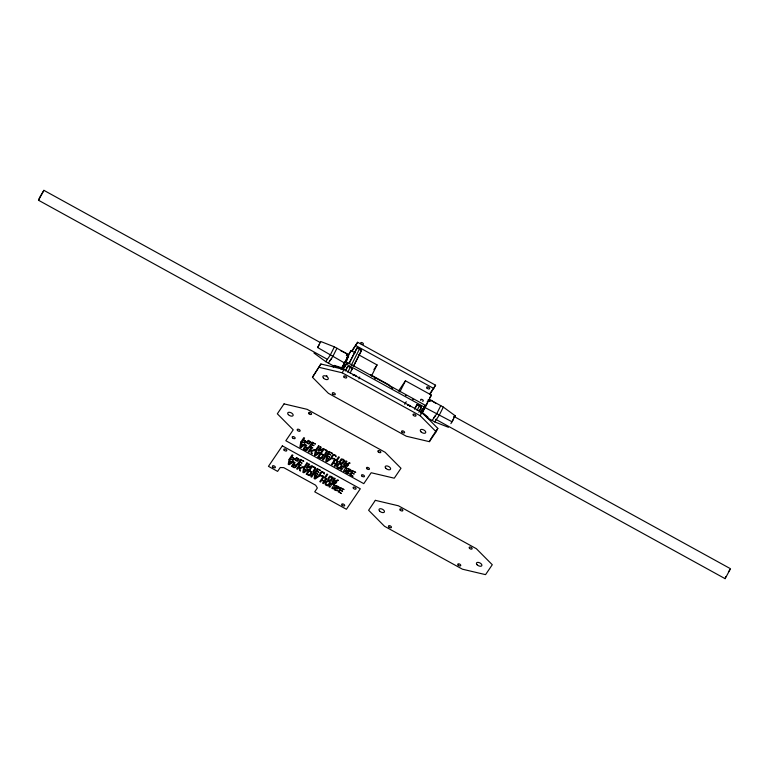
<?xml version="1.0" encoding="UTF-8"?>
<svg xmlns="http://www.w3.org/2000/svg" width="769" height="769" viewBox="0 0 769 769"><rect width="100%" height="100%" fill="white"/><g stroke="black" fill="none" stroke-linecap="round" stroke-linejoin="round"><path stroke-width="1.15" d="M725.302 577.913L725.1 578.663L730.512 568.743L453.729 416.327M358.931 378.867L359.729 377.012M725.561 577.317L725.917 576.577M345.05 363.285L317.645 347.54L320.702 341.474L334.39 346.857L347.165 353.884L346.425 355.268L348.126 356.201M312.464 377.281L320.884 363.997L343.954 369.437L421.912 412.367L437.821 428.391L436.119 431.755L429.4 441.675L406.32 436.225L328.363 393.295L312.464 377.281L320.884 363.997M334.39 346.857L330.237 355.124L325.787 361.68L313.944 353M336.947 348.261L332.785 356.537L328.344 363.083M341.965 367.861L334.4 365.438L334.121 365.996L341.686 368.418M341.599 368.332L346.781 358.96L347.434 359.315M340.984 369.389L351.068 350.606L355.23 352.894M347.723 357.96L348.588 355.134L346.569 358.104M346.069 361.805L347.127 359.7M343.935 366.217L344.435 365.323L345.31 365.352L344.012 364.631M344.522 366.803L345.31 365.352M319.183 367.361L342.263 372.811L343.954 369.437M343.253 369.139L347.463 362.468L426.026 405.705L427.151 403.456L426.43 404.244M351.962 351.491L357.623 342.272L435.581 385.202L429.919 394.42M345.223 370.918L347.684 366.486L350.385 367.063L352.192 368.966L350.106 373.109M349.28 362.853L357.056 347.857L359.757 348.434L361.555 350.337L353.625 366.121M345.608 370.629L347.684 366.486M349.116 363.641L357.056 347.857M347.78 372.244L350.385 367.063M351.289 365.265L359.757 348.434M353.25 366.39L361.555 350.337M371.465 376.022L377.05 364.919L358.344 354.615M399.87 391.902L405.455 380.799L431.438 395.103L422.027 412.895L426.026 405.705M414.529 409.079L416.99 404.648L419.691 405.225L421.489 407.128L418.884 412.309M414.904 408.791L416.99 404.648M417.086 410.406L419.691 405.225M419.547 410.521L421.489 407.128M422.296 409.867L422.873 408.733L423.517 409.089L423.008 409.992M436.119 431.755L420.22 415.741L421.912 412.367M420.547 413.04L425.44 405.378L420.787 412.222M428.958 399.63L427.833 401.87L427.131 401.927M429.813 401.428L430.553 400.053L443.329 407.08L455.171 415.76L450.894 423.652M440.772 405.676L436.619 413.943L432.168 420.499M443.329 407.08L439.166 415.356L434.725 421.902L427.064 417.682M429.4 441.675L431.092 438.301M317.645 347.54L319.154 344.733M404.725 404.321L406.243 401.726M728.416 571.944L728.925 571.069M331.65 358.354L329.968 360.728M435.167 415.808L433.581 418.134M729.396 570.3L729.8 569.666M333.294 367.082L334.4 365.438M347.165 353.884L340.6 350.645M346.425 355.268L348.684 356.134M347.28 356.201L351.068 350.606M351.664 351.048L357.623 342.272M346.781 358.96L346.675 360.257M343.551 366.352L343.282 366.851M342.83 369.293L347.463 362.468M351.289 370.283L352.192 368.966M373.897 369.572L377.05 364.919M398.505 391.046L405.455 380.799M429.621 393.978L432.937 389.104M434.254 387.153L435.581 385.202M429.544 397.9L431.438 395.103M420.73 412.174L425.363 405.359M430.553 400.053L435.879 403.36M431.765 437.311L437.821 428.391M453.941 417.586L455.171 415.76M320.683 342.753L43.891 190.337L39.68 197.431L38.498 200.248L326.863 359.036M38.498 200.248L43.891 190.337M412.607 399.265L413.424 399.62M391.796 387.345L392.728 387.961M391.854 387.614L392.353 387.999L391.882 387.778M434.725 421.902L448.423 427.285M355.932 345.637L433.889 388.566M427.939 400.015L430.006 401.149M347.463 357.374L348.107 357.729M370.696 374.791L389.239 385L390.373 386.836M345.656 361.199L346.3 361.565M345.204 361.863L345.858 362.218M374.628 378.261L375.551 378.771M405.532 395.276L406.138 395.689M346.559 364.256L424.517 407.186M425.334 407.733L452.124 421.825L453.547 418.99M423.796 408.252L424.45 408.608M423.094 408.406L424.392 409.118M343.57 365.294L344.214 365.65M343.176 365.429L343.83 365.784M423.296 409.425L423.94 409.781M343.003 366.419L344.627 367.313M342.618 366.553L343.262 366.909M421.748 410.021L423.373 410.915M422.335 410.694L422.988 411.05M342.167 367.217L342.82 367.572M435.687 419.288L725.1 578.663M325.787 361.68L334.496 366.467M342.263 372.811L420.22 415.741M421.816 412.078L428.006 417.231L427.727 417.778L421.537 412.626M357.796 348.742A1.634 0.875 26.7 0 1 358.575 348.751M359.536 349.155A1.634 0.875 26.7 0 1 359.998 349.539M360.257 349.885A1.634 0.875 26.7 0 1 360.373 350.279M360.978 343.695A1.49 0.798 26.7 0 1 361.209 342.513A1.49 0.798 26.7 0 1 363.199 343.426A1.49 0.798 26.7 0 1 362.622 344.454M420.912 400.476A1.49 0.798 26.7 0 1 421.143 399.303A1.49 0.798 26.7 0 1 423.133 400.216A1.49 0.798 26.7 0 1 422.556 401.235M327.065 375.964A2.97 1.586 26.7 0 1 326.364 375.647M417.952 405.484A1.634 0.875 26.7 0 1 418.894 405.648M419.461 405.936A1.634 0.875 26.7 0 1 419.989 406.388M420.249 406.811A1.634 0.875 26.7 0 1 420.287 407.186M353.288 375.368A1.49 0.798 26.7 0 1 354.682 375.253A1.49 0.798 26.7 0 1 355.941 376.368A1.778 0.952 26.7 0 0 353.394 375.166M353.221 375.041A1.778 0.952 26.7 0 1 354.913 375.185A1.778 0.952 26.7 0 1 356.21 376.426M408.07 405.321A1.49 0.798 26.7 0 1 410.213 406.311M407.897 405.128A1.778 0.952 26.7 0 1 410.454 406.32M407.781 405.35A1.778 0.952 26.7 0 1 410.348 406.541M298.237 458.776L297.363 460.496L295.729 460.035L296.603 458.324L298.237 458.776M309.897 441.579L309.032 443.3L307.389 442.848L308.263 441.127L309.897 441.579M315.021 468.052L312.906 471.628L313.675 472.041L315.896 468.542L314.636 467.148L312.829 466.706L315.021 468.052M326.681 450.855L324.576 454.431L325.335 454.854L327.565 451.345L326.306 449.961L324.489 449.509L326.681 450.855M293.547 458.334L292.576 459.766L290.509 458.795L291.643 457.122L293.547 458.334M305.206 441.137L304.236 442.569L302.169 441.598L303.313 439.926L305.206 441.137M323.682 472.868L324.297 474.04L324.172 472.56L321.404 471.503L319.318 474.579L320.577 475.905L322.471 476.309L323.143 475.742L320.836 475.53L320.231 474.338L322.163 472.031L323.682 472.868M335.342 455.671L335.966 456.844L335.842 455.373L333.064 454.316L330.978 457.382L332.246 458.709L334.131 459.122L334.803 458.555L332.496 458.334L331.9 457.142L333.833 454.844L335.342 455.671M333.833 488.517C333.381 490.91 339.331 491.074 336.909 489.901C333.881 490.872 334.486 486.633 337.495 488.738C344.733 487.431 329.036 483.115 338.533 487.45A3.883 2.076 26.7 0 1 338.1 488.132L334.755 487.729L333.833 488.517M345.492 471.32C345.041 473.723 351 473.887 348.578 472.704C345.541 473.675 346.146 469.436 349.155 471.541C356.393 470.234 340.696 465.918 350.203 470.253A3.883 2.076 26.7 0 1 349.76 470.945L346.425 470.541L345.492 471.32M336.611 482.153L335.64 483.586L331.843 482.057L334.496 478.145L335.265 478.558L334.14 480.212L335.476 480.99L337.581 479.837L338.466 480.327L336.14 481.461L336.611 482.153M348.28 464.966L347.309 466.399L343.512 464.861L346.165 460.948L346.925 461.371L345.8 463.025L347.136 463.794L349.241 462.65L350.126 463.13L347.799 464.265L348.28 464.966M289.115 459.304L288.231 464.255L288.875 464.601L289.971 459.775L289.115 459.304M300.785 442.108L299.891 447.058L300.535 447.414L301.64 442.579L300.785 442.108M303.745 467.35L302.851 472.301L303.495 472.656L304.601 467.831L303.745 467.35M315.405 450.163L314.521 455.113L315.165 455.459L316.261 450.634L315.405 450.163M315.021 473.569L314.127 478.51L314.771 478.866L315.876 474.04L315.021 473.569M326.681 456.373L325.796 461.323L326.441 461.679L327.536 456.844L326.681 456.373M326.979 485.143L326.892 485.614C323.624 485.162 325.229 480.635 327.786 480.808L325.72 484.009L326.979 485.143M338.648 467.956L338.562 468.427C335.284 467.965 336.899 463.447 339.446 463.611L337.389 466.821L338.648 467.956M294.392 458.651L293.277 460.295L289.5 458.737L292.153 454.825L292.922 455.248L291.884 456.757L294.392 458.651M306.052 441.454L304.937 443.107L301.169 441.541L303.822 437.638L304.582 438.051L303.553 439.57L306.052 441.454M333.044 477.905L330.949 480.99L328.959 480.519L327.575 479.135L329.68 476.049L331.67 476.53L333.044 477.905M344.704 460.708L342.609 463.803L340.619 463.323L339.244 461.948L341.34 458.853L343.33 459.333L344.704 460.708M327.709 485.258L327.584 485.825C329.997 486.018 331.775 481.673 328.661 481.096L329.641 482.624L327.709 485.258M339.379 468.071L339.244 468.629C341.667 468.821 343.445 464.476 340.321 463.899L341.311 465.428L339.379 468.071M289.519 463.697L289.298 464.678L293.643 461.794L292.787 461.323L291.749 462.073L290.105 461.169L291.355 462.361L289.519 463.697M301.188 446.501L300.967 447.481L305.312 444.607L304.457 444.136L303.419 444.886L301.765 443.973L303.024 445.164L301.188 446.501M304.149 471.743L303.928 472.724L308.273 469.849L307.417 469.378L306.379 470.128L304.726 469.215L305.985 470.407L304.149 471.743M315.809 454.556L315.588 455.536L319.933 452.653L319.077 452.182L318.039 452.931L316.395 452.028L317.645 453.22L315.809 454.556M315.425 477.953L315.203 478.933L319.548 476.059L318.693 475.588L317.655 476.338L316.001 475.425L317.261 476.626L315.425 477.953M327.085 460.766L326.863 461.746L331.208 458.862L330.353 458.391L329.315 459.141L327.661 458.237L328.921 459.429L327.085 460.766M295.681 466.158L294.729 467.119L291.653 466.139C296.546 470.292 295.325 465.303 298.353 464.389L297.459 463.89L295.354 465.043L293.969 464.274L295.104 462.602L294.335 462.179L292.951 464.216L295.681 466.158M307.35 448.971L306.398 449.923L303.313 448.942C308.206 453.104 306.994 448.106 310.013 447.193L309.119 446.702L307.014 447.846L305.639 447.077L306.773 445.405L306.004 444.982L304.62 447.02L307.35 448.971M294.969 459.18L295.373 460.429L297.315 461.275L299.122 459.247L296.651 457.536L294.969 459.18M306.639 441.992L307.042 443.232L308.975 444.088L310.782 442.05L308.321 440.349L306.639 441.992M311.301 472.281L309.369 475.136L306.139 474.117L309.994 475.675L312.003 472.887L311.791 471.906L308.83 470.167L311.301 472.281M322.97 455.094L321.029 457.949L317.808 456.93L320.702 458.459L321.951 458.237L323.768 455.219L320.49 452.97L322.97 455.094M334.025 484.96L331.833 488.315L332.602 488.738C339.167 484.912 329.661 479.923 329.055 486.787L329.834 487.219L332.141 483.932L334.025 484.96M345.685 467.773L343.493 471.128L344.262 471.551C350.827 467.715 341.321 462.727 340.725 469.599L341.494 470.022L343.81 466.735L345.685 467.773M284.049 403.879L277.33 413.799L293.229 429.823L285.828 440.724L363.785 483.653L371.187 472.743L394.266 478.193L400.985 468.273L385.086 452.259L307.129 409.329L284.049 403.879M282.348 445.857L268.448 466.341L277.599 471.387L280.224 467.523L283.723 467.629L315.655 485.22L317.357 487.969L314.732 491.833L346.406 509.27L360.305 488.786L282.348 445.857M300.516 459.429L297.863 463.342L301.16 465.158L298.862 463.399L299.833 461.967L302.111 463.217L300.083 461.611L301.035 460.208L303.813 461.246L300.516 459.429M312.176 442.233L309.523 446.145L312.82 447.962L310.532 446.203L311.503 444.78L314.021 445.664L311.743 444.415L312.695 443.011L315.473 444.049L312.176 442.233M299.295 464.909L296.603 468.869L297.382 469.292L298.862 467.11L299.699 470.561L300.554 471.041L299.92 468.638L303.486 467.216L302.582 466.716L299.737 467.956L299.333 466.408L300.064 465.332L299.295 464.909M310.955 447.712L308.273 451.672L309.042 452.095L310.522 449.913L311.358 453.374L312.224 453.845L311.589 451.451L315.155 450.028L314.242 449.519L311.407 450.759L310.993 449.221L311.724 448.135L310.955 447.712M306.898 462.938L304.245 466.85L305.005 467.273L307.658 463.361L306.898 462.938M318.558 445.751L315.905 449.663L316.665 450.076L319.318 446.164L318.558 445.751M308.821 464.005L306.168 467.917L306.889 468.311L311.262 466.533L309.196 469.58L309.945 469.994L312.599 466.081L311.868 465.687L307.504 467.465L309.571 464.418L308.821 464.005M320.49 446.818L317.837 450.721L318.549 451.115L322.922 449.346L320.856 452.383L321.605 452.797L324.258 448.894L323.538 448.49L319.173 450.269L321.24 447.231L320.49 446.818M313.55 472.762L310.868 476.713L311.637 477.145L314.319 473.185L313.55 472.762M325.22 455.565L322.528 459.526L323.297 459.949L325.989 455.988L325.22 455.565M317.386 468.715L314.732 472.627L318.03 474.444L315.732 472.685L316.703 471.262L318.981 472.512L316.953 470.897L317.895 469.494L320.683 470.532L317.386 468.715M329.045 451.528L326.392 455.431L329.69 457.247L327.402 455.498L328.373 454.066L330.881 454.96L328.613 453.7L329.565 452.307L332.343 453.345L329.045 451.528M322.451 477.655L319.769 481.615L320.538 482.038L321.778 480.212L323.816 481.336L322.576 483.163L323.355 483.595L326.037 479.635L325.268 479.212L324.066 480.971L322.019 479.846L323.22 478.087L322.451 477.655M323.057 476.722L326.546 479.135L325.306 477.953L327.719 474.406L326.96 473.992L324.547 477.539L323.057 476.722M334.111 460.468L331.429 464.428L332.198 464.851L333.438 463.025L335.486 464.149L334.246 465.976L335.015 466.399L337.697 462.438L336.928 462.015L335.726 463.784L333.688 462.659L334.89 460.891L334.111 460.468M334.726 459.526L338.216 461.948L336.976 460.766L339.379 457.219L338.62 456.796L336.207 460.343L334.726 459.526M329.863 476.857L328.478 479.52L330.17 480.452L332.15 477.53L329.863 476.857M341.532 459.67L340.138 462.323L341.83 463.255L343.82 460.333L341.532 459.67M333.89 480.577L332.852 482.115L335.467 482.759L335.726 481.788L333.89 480.577M345.56 463.38L344.512 464.918L347.136 465.562L347.396 464.591L345.56 463.38M340.734 487.729L338.052 491.689L341.388 493.525L339.071 491.747L340.052 490.295L342.599 491.199L340.292 489.94L341.253 488.517L344.07 489.565L340.734 487.729M352.404 470.532L349.712 474.492L353.058 476.328L350.731 474.55L351.712 473.108L354.259 474.012L351.962 472.743L352.923 471.32L355.739 472.377L352.404 470.532M375.339 500.34L368.611 510.26L384.51 526.275L462.467 569.204L485.547 574.645L492.275 564.734L476.367 548.71L398.409 505.781L375.339 500.34M292.691 464.601L292.037 465.572L292.806 465.995L293.46 465.034L292.691 464.601M304.351 447.414L303.697 448.375L304.466 448.808L305.13 447.837L304.351 447.414M308.311 470.916L306.523 473.56L307.292 473.983L309.09 471.339L308.311 470.916M319.981 453.72L318.183 456.373L318.952 456.796L320.75 454.152L319.981 453.72M284.203 450.298A1.634 0.875 26.7 0 0 286.731 450.73A1.634 0.875 26.7 0 0 284.895 448.952A1.634 0.875 26.7 0 0 284.203 450.298M342.118 505.252A1.634 0.875 26.7 0 0 344.647 505.685A1.634 0.875 26.7 0 0 342.801 503.906A1.634 0.875 26.7 0 0 342.118 505.252M353.509 488.459A1.634 0.875 26.7 0 0 356.037 488.892A1.634 0.875 26.7 0 0 354.201 487.113A1.634 0.875 26.7 0 0 353.509 488.459M272.812 467.081A1.634 0.875 26.7 0 0 275.34 467.523A1.634 0.875 26.7 0 0 273.504 465.735A1.634 0.875 26.7 0 0 272.812 467.081M400.264 510.222A1.634 0.875 26.7 0 0 402.802 510.664A1.634 0.875 26.7 0 0 400.957 508.876A1.634 0.875 26.7 0 0 400.264 510.222M458.18 565.177A1.634 0.875 26.7 0 0 460.718 565.609A1.634 0.875 26.7 0 0 458.872 563.831A1.634 0.875 26.7 0 0 458.18 565.177M469.571 548.393A1.634 0.875 26.7 0 0 472.108 548.826A1.634 0.875 26.7 0 0 470.263 547.047A1.634 0.875 26.7 0 0 469.571 548.393M388.874 527.015A1.634 0.875 26.7 0 0 391.411 527.447A1.634 0.875 26.7 0 0 389.566 525.669A1.634 0.875 26.7 0 0 388.874 527.015M477.088 564.754A2.97 1.586 26.7 0 0 481.759 565.753A2.97 1.586 26.7 0 0 478.645 562.466A2.97 1.586 26.7 0 0 477.088 564.754M379.646 511.097A2.97 1.586 26.7 0 0 384.317 512.096A2.97 1.586 26.7 0 0 381.193 508.799A2.97 1.586 26.7 0 0 379.646 511.097M308.984 413.77A1.634 0.875 26.7 0 0 311.522 414.203A1.634 0.875 26.7 0 0 309.676 412.424A1.634 0.875 26.7 0 0 308.984 413.77M366.9 468.725A1.634 0.875 26.7 0 0 369.428 469.157A1.634 0.875 26.7 0 0 367.592 467.379A1.634 0.875 26.7 0 0 366.9 468.725M378.29 451.932A1.634 0.875 26.7 0 0 380.818 452.364A1.634 0.875 26.7 0 0 378.982 450.586A1.634 0.875 26.7 0 0 378.29 451.932M297.593 430.563A1.634 0.875 26.7 0 0 300.121 430.996A1.634 0.875 26.7 0 0 298.285 429.208A1.634 0.875 26.7 0 0 297.593 430.563M385.807 468.292A2.97 1.586 26.7 0 0 390.479 469.301A2.97 1.586 26.7 0 0 387.355 466.004A2.97 1.586 26.7 0 0 385.807 468.292M288.356 414.635A2.97 1.586 26.7 0 0 293.037 415.635A2.97 1.586 26.7 0 0 289.913 412.347A2.97 1.586 26.7 0 0 288.356 414.635M292.595 437.926A1.634 0.875 26.7 0 0 295.133 438.359A1.634 0.875 26.7 0 0 293.287 436.581A1.634 0.875 26.7 0 0 292.595 437.926M361.901 476.088A1.634 0.875 26.7 0 0 364.429 476.52A1.634 0.875 26.7 0 0 362.593 474.742A1.634 0.875 26.7 0 0 361.901 476.088M427.093 388.239A1.634 0.875 26.7 0 0 429.621 388.672A1.634 0.875 26.7 0 0 427.775 386.894A1.634 0.875 26.7 0 0 427.093 388.239M402.033 432.207A1.634 0.875 26.7 0 0 404.561 432.639A1.634 0.875 26.7 0 0 402.725 430.861A1.634 0.875 26.7 0 0 402.033 432.207M413.424 415.414A1.634 0.875 26.7 0 0 415.952 415.846A1.634 0.875 26.7 0 0 414.116 414.068A1.634 0.875 26.7 0 0 413.424 415.414M332.727 394.036A1.634 0.875 26.7 0 0 335.265 394.468A1.634 0.875 26.7 0 0 333.419 392.69A1.634 0.875 26.7 0 0 332.727 394.036M344.118 377.252A1.634 0.875 26.7 0 0 346.656 377.685A1.634 0.875 26.7 0 0 344.81 375.906A1.634 0.875 26.7 0 0 344.118 377.252M420.941 431.774A2.97 1.586 26.7 0 0 425.613 432.784A2.97 1.586 26.7 0 0 422.489 429.487A2.97 1.586 26.7 0 0 420.941 431.774M323.489 378.117A2.97 1.586 26.7 0 0 328.171 379.117A2.97 1.586 26.7 0 0 325.047 375.83A2.97 1.586 26.7 0 0 323.489 378.117"/></g></svg>
